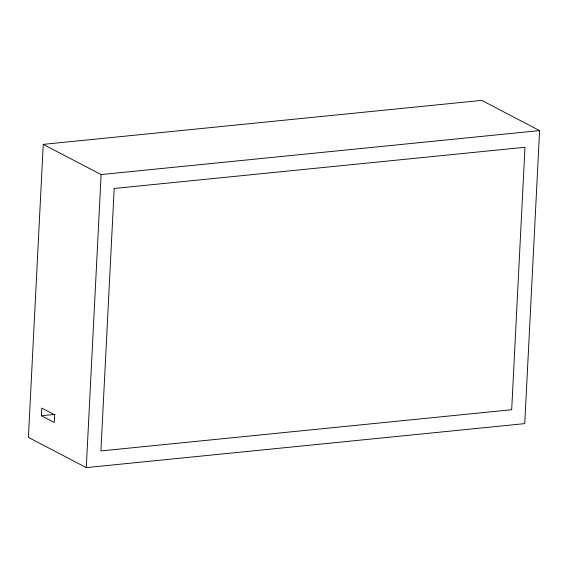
<?xml version="1.0" encoding="UTF-8"?>
<svg xmlns="http://www.w3.org/2000/svg" width="568" height="568" viewBox="0 0 568 568"><rect width="100%" height="100%" fill="white"/><g stroke="black" fill="none" stroke-linecap="round" stroke-linejoin="round"><path stroke-width="0.85" d="M43.246 144.371L28.4 437.41L86.279 467.606L524.754 423.629L539.6 130.59L481.721 100.394L43.246 144.371L101.125 174.568L539.6 130.59M41.379 415.748L41.762 408.101L54.627 414.81L54.237 422.457L41.379 415.748L55.224 414.356M86.279 467.606L101.125 174.568M114.196 188.469L100.905 450.928L511.683 409.727L524.981 147.268L114.196 188.469"/></g></svg>
